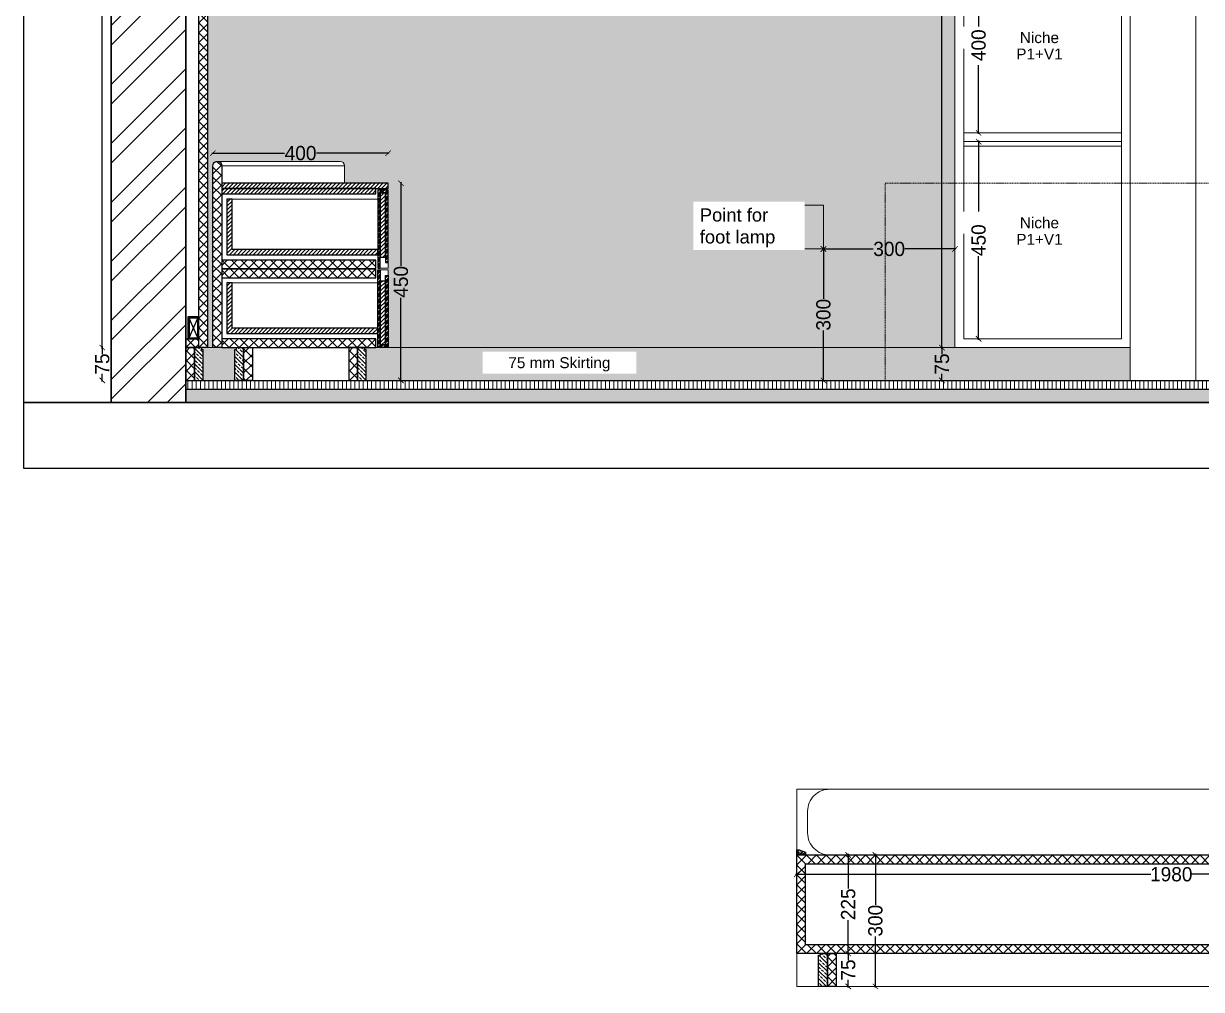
# Model space of a CAD drawing. Header units: millimetres. Extents: x 75500 to 345360, y -224327 to 19532.
# Drawn here: x 170719 to 173407, y -101719 to -99514 of the extents above; entities that cross this region are included whole.
import ezdxf

# ---------------------------------------------------------------- set-up
doc = ezdxf.new("R2010")
doc.units = ezdxf.units.MM
doc.header["$LTSCALE"] = 0.01
doc.linetypes.add('( Hidden )', pattern=[0.375, 0.25, -0.125])
doc.linetypes.add('ACAD_ISO03W100', pattern=[30, 12, -18])
for name, color, linetype, lineweight in [('A-Ele 6', 250, 'Continuous', 0), ('A-WALL', 7, 'Continuous', 30), ('B. no.', 2, 'Continuous', 0), ('Cut', 1, 'Continuous', 25), ('furniture section', 7, 'Continuous', 25), ('hatch', 251, 'Continuous', 0), ('Lights', 14, 'Continuous', 20)]:
    doc.layers.add(name, color=color, linetype=linetype, lineweight=lineweight)
doc.layers.add('e .05', color=253, linetype='Continuous')
doc.styles.add('ISOCP2', font='GOTHIC.TTF')
doc.styles.get("Standard").update_dxf_attribs({"font": 'arial.ttf'})
doc.dimstyles.new('77', dxfattribs={"dimscale": 0.25, "dimtxt": 130, "dimasz": 100, "dimexe": 5, "dimexo": 1, "dimgap": 0.25, "dimtad": 0, "dimdec": 0, "dimrnd": 5, "dimzin": 0, "dimdsep": 46, "dimtxsty": 'ISOCP2', "dimblk": 'ARCHTICK', "dimcen": 0, "dimdle": 100, "dimclrd": 1, "dimclre": 256, "dimclrt": 256, "dimazin": 0, "dimtm": 1e-09, "dimtfac": 1, "dimtdec": 0, "dimtmove": 1, "dimatfit": 0, "dimfxl": 1, "dimtolj": 1, "dimtzin": 12, "dimlwd": -1, "dimlwe": -1, "dimarcsym": 0})
pattern_1 = [(45, (167282.414, -100047.218), (-4.490128, 4.490128), [])]
pattern_2 = [(45, (167276.414, -100059.218), (-6.735192, 6.735192), []), (45, (167278.659, -100059.218), (-6.735192, 6.735192), []), (45, (167280.904, -100059.218), (-6.735192, 6.735192), []), (45, (167283.149, -100059.218), (-6.735192, 6.735192), [])]

# ---------------------------------------------------------------- blocks, each defined once
blk = doc.blocks.new('_ARCHTICK')
at = {"color": 0, "linetype": 'ByBlock', "const_width": 0.15}
blk.add_lwpolyline([(-0.5, -0.5), (0.5, 0.5)], dxfattribs=at)
blk = doc.blocks.new('*D225')
at = {"color": 1, "ltscale": 4, "transparency": 16777216}
for p, q in [((172814.6, -100251.2), (172814.6, -100268.7)), ((172814.6, -100331.2), (172814.6, -100313.7))]:
    blk.add_line(p, q, dxfattribs=at)
at = {"layer": 'Defpoints', "color": 0, "transparency": 16777216}
for p in [(172844.1, -100253.7), (172814.6, -100328.7), (172844.1, -100328.7)]:
    blk.add_point(p, dxfattribs=at)
at = {"color": 1, "transparency": 16777216, "xscale": 12.5, "yscale": 12.5, "zscale": 12.5}
for p, rotation in [((172814.6, -100253.7), 90), ((172814.6, -100328.7), 270)]:
    blk.add_blockref('_ARCHTICK', p, dxfattribs=dict(at, rotation=rotation))
at = {"transparency": 16777216, "insert": (172814.6, -100291.2), "char_height": 32.5, "attachment_point": 5, "rotation": 90, "style": 'ISOCP2'}
blk.add_mtext('\\A1;75', dxfattribs=at)
blk = doc.blocks.new('*D226')
at = {"color": 1, "ltscale": 4, "transparency": 16777216}
for p, q in [((172898.2, -99781.2), (172898.2, -99972.3)), ((172898.2, -100236.2), (172898.2, -100045.1))]:
    blk.add_line(p, q, dxfattribs=at)
at = {"layer": 'Defpoints', "color": 0, "transparency": 16777216}
for p in [(172864.1, -99783.7), (172898.2, -99783.7), (172864.1, -100233.7)]:
    blk.add_point(p, dxfattribs=at)
at = {"color": 1, "transparency": 16777216, "xscale": 12.5, "yscale": 12.5, "zscale": 12.5}
for p, rotation in [((172898.2, -99783.7), 90), ((172898.2, -100233.7), 270)]:
    blk.add_blockref('_ARCHTICK', p, dxfattribs=dict(at, rotation=rotation))
at = {"transparency": 16777216, "insert": (172898.2, -100008.7), "char_height": 32.5, "attachment_point": 5, "rotation": 90, "style": 'ISOCP2'}
blk.add_mtext('\\A1;450', dxfattribs=at)
blk = doc.blocks.new('*D227')
at = {"color": 1, "ltscale": 4, "transparency": 16777216}
for p, q in [((172898.2, -99361.2), (172898.2, -99527.3)), ((172898.2, -99766.2), (172898.2, -99600.1))]:
    blk.add_line(p, q, dxfattribs=at)
at = {"layer": 'Defpoints', "color": 0, "transparency": 16777216}
for p in [(172898.2, -99363.7), (172950, -99363.7), (172950, -99763.7)]:
    blk.add_point(p, dxfattribs=at)
at = {"color": 1, "transparency": 16777216, "xscale": 12.5, "yscale": 12.5, "zscale": 12.5}
for p, rotation in [((172898.2, -99363.7), 90), ((172898.2, -99763.7), 270)]:
    blk.add_blockref('_ARCHTICK', p, dxfattribs=dict(at, rotation=rotation))
at = {"transparency": 16777216, "insert": (172898.2, -99563.7), "char_height": 32.5, "attachment_point": 5, "rotation": 90, "style": 'ISOCP2'}
blk.add_mtext('\\A1;400', dxfattribs=at)
blk = doc.blocks.new('*D231')
at = {"color": 1, "ltscale": 4, "transparency": 16777216}
for p, q in [((172814.6, -98226.2), (172814.6, -99192.7)), ((172814.6, -100256.2), (172814.6, -99289.8))]:
    blk.add_line(p, q, dxfattribs=at)
at = {"layer": 'Defpoints', "color": 0, "transparency": 16777216}
for p in [(172814.6, -98228.7), (172844.1, -98228.7), (172844.1, -100253.7)]:
    blk.add_point(p, dxfattribs=at)
at = {"color": 1, "transparency": 16777216, "xscale": 12.5, "yscale": 12.5, "zscale": 12.5}
for p, rotation in [((172814.6, -98228.7), 90), ((172814.6, -100253.7), 270)]:
    blk.add_blockref('_ARCHTICK', p, dxfattribs=dict(at, rotation=rotation))
at = {"transparency": 16777216, "insert": (172814.6, -99241.2), "char_height": 32.5, "attachment_point": 5, "rotation": 90, "style": 'ISOCP2'}
blk.add_mtext('\\A1;2025', dxfattribs=at)
blk = doc.blocks.new('*D237')
at = {"color": 1, "ltscale": 4, "transparency": 16777216}
for p, q in [((170898.6, -100251.2), (170898.6, -100268.7)), ((170898.6, -100331.2), (170898.6, -100313.7))]:
    blk.add_line(p, q, dxfattribs=at)
at = {"layer": 'Defpoints', "color": 0, "transparency": 16777216}
for p in [(171089.1, -100253.7), (170898.6, -100328.7), (171089.1, -100328.7)]:
    blk.add_point(p, dxfattribs=at)
at = {"color": 1, "transparency": 16777216, "xscale": 12.5, "yscale": 12.5, "zscale": 12.5}
for p, rotation in [((170898.6, -100253.7), 90), ((170898.6, -100328.7), 270)]:
    blk.add_blockref('_ARCHTICK', p, dxfattribs=dict(at, rotation=rotation))
at = {"transparency": 16777216, "insert": (170898.6, -100291.2), "char_height": 32.5, "attachment_point": 5, "rotation": 90, "style": 'ISOCP2'}
blk.add_mtext('\\A1;75', dxfattribs=at)
blk = doc.blocks.new('*D242')
at = {"color": 1, "ltscale": 4, "transparency": 16777216}
for p, q in [((171580.1, -99876.2), (171580.1, -100067.3)), ((171580.1, -100331.2), (171580.1, -100140.1))]:
    blk.add_line(p, q, dxfattribs=at)
at = {"layer": 'Defpoints', "color": 0, "transparency": 16777216}
for p in [(171551.1, -99878.7), (171551.1, -100328.7), (171580.1, -100328.7)]:
    blk.add_point(p, dxfattribs=at)
at = {"color": 1, "transparency": 16777216, "xscale": 12.5, "yscale": 12.5, "zscale": 12.5}
for p, rotation in [((171580.1, -99878.7), 90), ((171580.1, -100328.7), 270)]:
    blk.add_blockref('_ARCHTICK', p, dxfattribs=dict(at, rotation=rotation))
at = {"transparency": 16777216, "insert": (171580.1, -100103.7), "char_height": 32.5, "attachment_point": 5, "rotation": 90, "style": 'ISOCP2'}
blk.add_mtext('\\A1;450', dxfattribs=at)
blk = doc.blocks.new('*D243')
at = {"color": 1, "ltscale": 4, "transparency": 16777216}
for p, q in [((171148.6, -99810), (171314.7, -99810)), ((171553.6, -99810), (171387.5, -99810))]:
    blk.add_line(p, q, dxfattribs=at)
at = {"layer": 'Defpoints', "color": 0, "transparency": 16777216}
for p in [(171151.1, -99810), (171151.1, -99878.7), (171551.1, -99878.7)]:
    blk.add_point(p, dxfattribs=at)
at = {"color": 1, "transparency": 16777216, "xscale": 12.5, "yscale": 12.5, "zscale": 12.5, "rotation": 180}
blk.add_blockref('_ARCHTICK', (171151.1, -99810), dxfattribs=at)
at = {"color": 1, "transparency": 16777216, "xscale": 12.5, "yscale": 12.5, "zscale": 12.5}
blk.add_blockref('_ARCHTICK', (171551.1, -99810), dxfattribs=at)
at = {"transparency": 16777216, "insert": (171351.1, -99810), "char_height": 32.5, "attachment_point": 5, "style": 'ISOCP2'}
blk.add_mtext('\\A1;400', dxfattribs=at)
blk = doc.blocks.new('ASDFGBwrg')
at = {"layer": 'Cut'}
h = blk.add_hatch(color=256, dxfattribs=at)
h.dxf.hatch_style = 1
h.paths.add_polyline_path([(87923.9, 2882.8), (87923.9, 2857.8), (87973.9, 2857.8), (87973.9, 2882.8)])
h.paths.add_polyline_path([(87926.4, 2880.3), (87926.4, 2860.3), (87971.4, 2860.3), (87971.4, 2880.3)], flags=16)
for p, q in [((87926.4, 2880.3), (87971.4, 2860.3)), ((87926.4, 2860.3), (87971.4, 2880.3))]:
    blk.add_line(p, q, dxfattribs=at)
for points in [[(87923.9, 2882.8), (87973.9, 2882.8), (87973.9, 2857.8), (87923.9, 2857.8)], [(87926.4, 2880.3), (87971.4, 2880.3), (87971.4, 2860.3), (87926.4, 2860.3)]]:
    blk.add_lwpolyline(points, close=True, dxfattribs=at)
blk = doc.blocks.new('*D492')
at = {"color": 1, "ltscale": 4, "transparency": 16777216}
for p, q in [((170898.6, -98204), (170898.6, -99181.5)), ((170898.6, -100256.2), (170898.6, -99278.6))]:
    blk.add_line(p, q, dxfattribs=at)
at = {"layer": 'Defpoints', "color": 0, "transparency": 16777216}
for p in [(170898.6, -98206.5), (171089.1, -98206.5), (171089.1, -100253.7)]:
    blk.add_point(p, dxfattribs=at)
at = {"color": 1, "transparency": 16777216, "xscale": 12.5, "yscale": 12.5, "zscale": 12.5}
for p, rotation in [((170898.6, -98206.5), 90), ((170898.6, -100253.7), 270)]:
    blk.add_blockref('_ARCHTICK', p, dxfattribs=dict(at, rotation=rotation))
at = {"transparency": 16777216, "insert": (170898.6, -99230.1), "char_height": 32.5, "attachment_point": 5, "rotation": 90, "style": 'ISOCP2'}
blk.add_mtext('\\A1;2045', dxfattribs=at)
blk = doc.blocks.new('*D527')
at = {"color": 1, "ltscale": 4, "transparency": 16777216}
for p, q in [((172480.6, -101455.8), (173291.4, -101455.8)), ((174465.6, -101455.8), (173384, -101455.8))]:
    blk.add_line(p, q, dxfattribs=at)
at = {"layer": 'Defpoints', "color": 0, "transparency": 16777216}
for p in [(174463.1, -101455.8), (172483.1, -101528.9), (174463.1, -101528.9)]:
    blk.add_point(p, dxfattribs=at)
at = {"color": 1, "transparency": 16777216, "xscale": 12.5, "yscale": 12.5, "zscale": 12.5, "rotation": 180}
blk.add_blockref('_ARCHTICK', (172483.1, -101455.8), dxfattribs=at)
at = {"color": 1, "transparency": 16777216, "xscale": 12.5, "yscale": 12.5, "zscale": 12.5}
blk.add_blockref('_ARCHTICK', (174463.1, -101455.8), dxfattribs=at)
at = {"transparency": 16777216, "insert": (173337.7, -101455.8), "char_height": 32.5, "attachment_point": 5, "style": 'ISOCP2'}
blk.add_mtext('\\A1;1980', dxfattribs=at)
blk = doc.blocks.new('*D529')
at = {"color": 1, "ltscale": 4, "transparency": 16777216}
for p, q in [((172600.6, -101409.1), (172600.6, -101488.1)), ((172600.6, -101639.1), (172600.6, -101560.1))]:
    blk.add_line(p, q, dxfattribs=at)
at = {"layer": 'Defpoints', "color": 0, "transparency": 16777216}
for p in [(172600.6, -101411.6), (172676.2, -101411.6), (172676.2, -101636.6)]:
    blk.add_point(p, dxfattribs=at)
at = {"color": 1, "transparency": 16777216, "xscale": 12.5, "yscale": 12.5, "zscale": 12.5}
for p, rotation in [((172600.6, -101411.6), 90), ((172600.6, -101636.6), 270)]:
    blk.add_blockref('_ARCHTICK', p, dxfattribs=dict(at, rotation=rotation))
at = {"transparency": 16777216, "insert": (172600.6, -101524.1), "char_height": 32.5, "attachment_point": 5, "rotation": 90, "style": 'ISOCP2'}
blk.add_mtext('\\A1;225', dxfattribs=at)
blk = doc.blocks.new('*D528')
at = {"color": 1, "ltscale": 4, "transparency": 16777216}
for p, q in [((172600.6, -101634.1), (172600.6, -101651.6)), ((172600.6, -101714.1), (172600.6, -101696.6))]:
    blk.add_line(p, q, dxfattribs=at)
at = {"layer": 'Defpoints', "color": 0, "transparency": 16777216}
for p in [(172604.9, -101636.6), (172600.6, -101711.6), (172604.9, -101711.6)]:
    blk.add_point(p, dxfattribs=at)
at = {"color": 1, "transparency": 16777216, "xscale": 12.5, "yscale": 12.5, "zscale": 12.5}
for p, rotation in [((172600.6, -101636.6), 90), ((172600.6, -101711.6), 270)]:
    blk.add_blockref('_ARCHTICK', p, dxfattribs=dict(at, rotation=rotation))
at = {"transparency": 16777216, "insert": (172600.6, -101674.1), "char_height": 32.5, "attachment_point": 5, "rotation": 90, "style": 'ISOCP2'}
blk.add_mtext('\\A1;75', dxfattribs=at)
blk = doc.blocks.new('*D530')
at = {"color": 1, "ltscale": 4, "transparency": 16777216}
for p, q in [((172662.7, -101409.1), (172662.7, -101525.5)), ((172662.7, -101714.1), (172662.7, -101597.8))]:
    blk.add_line(p, q, dxfattribs=at)
at = {"layer": 'Defpoints', "color": 0, "transparency": 16777216}
for p in [(172676.2, -101411.6), (172662.7, -101711.6), (172676.2, -101711.6)]:
    blk.add_point(p, dxfattribs=at)
at = {"color": 1, "transparency": 16777216, "xscale": 12.5, "yscale": 12.5, "zscale": 12.5}
for p, rotation in [((172662.7, -101411.6), 90), ((172662.7, -101711.6), 270)]:
    blk.add_blockref('_ARCHTICK', p, dxfattribs=dict(at, rotation=rotation))
at = {"transparency": 16777216, "insert": (172662.7, -101561.6), "char_height": 32.5, "attachment_point": 5, "rotation": 90, "style": 'ISOCP2'}
blk.add_mtext('\\A1;300', dxfattribs=at)
blk = doc.blocks.new('*D547')
at = {"color": 1, "ltscale": 4, "transparency": 16777216}
for p, q in [((172544.1, -100026.2), (172544.1, -100142.6)), ((172544.1, -100331.2), (172544.1, -100214.9))]:
    blk.add_line(p, q, dxfattribs=at)
at = {"layer": 'Defpoints', "color": 0, "transparency": 16777216}
for p in [(172544.1, -100028.7), (172544.1, -100328.7), (172544.1, -100328.7)]:
    blk.add_point(p, dxfattribs=at)
at = {"color": 1, "transparency": 16777216, "xscale": 12.5, "yscale": 12.5, "zscale": 12.5}
for p, rotation in [((172544.1, -100028.7), 90), ((172544.1, -100328.7), 270)]:
    blk.add_blockref('_ARCHTICK', p, dxfattribs=dict(at, rotation=rotation))
at = {"transparency": 16777216, "insert": (172544.1, -100178.7), "char_height": 32.5, "attachment_point": 5, "rotation": 90, "style": 'ISOCP2'}
blk.add_mtext('\\A1;300', dxfattribs=at)
blk = doc.blocks.new('*D548')
at = {"color": 1, "ltscale": 4, "transparency": 16777216}
for p, q in [((172541.6, -100028.7), (172657.9, -100028.7)), ((172846.6, -100028.7), (172730.2, -100028.7))]:
    blk.add_line(p, q, dxfattribs=at)
at = {"layer": 'Defpoints', "color": 0, "transparency": 16777216}
for p in [(172544.1, -100028.7), (172844.1, -100028.7), (172844.1, -100028.7)]:
    blk.add_point(p, dxfattribs=at)
at = {"color": 1, "transparency": 16777216, "xscale": 12.5, "yscale": 12.5, "zscale": 12.5, "rotation": 180}
blk.add_blockref('_ARCHTICK', (172544.1, -100028.7), dxfattribs=at)
at = {"color": 1, "transparency": 16777216, "xscale": 12.5, "yscale": 12.5, "zscale": 12.5}
blk.add_blockref('_ARCHTICK', (172844.1, -100028.7), dxfattribs=at)
at = {"transparency": 16777216, "insert": (172694.1, -100028.7), "char_height": 32.5, "attachment_point": 5, "style": 'ISOCP2'}
blk.add_mtext('\\A1;300', dxfattribs=at)

msp = doc.modelspace()

# ---------------------------------------------------------------- hatches: boundary and pattern name
at = {"layer": 'A-Ele 6'}
h = msp.add_hatch(dxfattribs=at)
h.set_pattern_fill('ANSI31', color=256, scale=3, angle=45)
h.set_pattern_definition([(90, (170094.0805, -100348.718), (-9.525, 6e-16), [])])
h.paths.add_polyline_path([(171089.1, -100348.7), (174809.1, -100348.7), (174809.1, -100328.7), (174629.1, -100328.7), (174609.1, -100328.7), (174589.1, -100328.7), (174540.2, -100328.7), (173540.2, -100328.7), (173516.6, -100328.7), (173391.6, -100328.7), (173371.6, -100328.7), (173351.6, -100328.7), (171089.1, -100328.7)])
h = msp.add_hatch(dxfattribs=at)
h.set_pattern_fill('AR-SAND', color=256, scale=0.5, angle=45)
h.set_pattern_definition([(82.5, (170094.08, -100378.718), (-17.86907, 16.737674), [0, -19.304, 0, -21.59, 0, -20.6375]), (52.5, (170094.08, -100378.718), (-9.45055, 41.23664), [0, -10.414, 0, -17.399, 0, -6.6675]), (12.5, (170083.035, -100389.764), (27.91499, 28.01662), [0, -6.35, 0, -22.86, 0, -29.845]), (2.5, (170083.035, -100389.764), (19.11406, 34.87754), [0, -3.175, 0, -14.986, 0, -17.145])])
h.paths.add_polyline_path([(174809.1, -100378.7), (174809.1, -100348.7), (171089.1, -100348.7), (171089.1, -100378.7)])
at = {"layer": 'hatch'}
h = msp.add_hatch(dxfattribs=at)
h.set_pattern_fill('DOTS', color=256, scale=20)
h.set_pattern_definition([(0, (171089.08, -100253.718), (15.875, 31.75), [0, -31.75])])
h.paths.add_polyline_path([(171089.1, -97728.7), (171089.1, -97678.7), (174719.1, -97678.7), (174719.1, -98278.9), (174719.1, -98617.9), (174759.1, -98617.9), (174759.1, -98613.8), (174769.9, -98603, 0.198912), (174774.4, -98604.9, 0.198912), (174778.9, -98603), (174789.1, -98613.2), (174789.1, -99025.9), (174719.1, -99025.9), (174719.1, -99114.8), (174719.1, -99268.8), (174719.1, -99281.9), (174789.1, -99281.9), (174789.1, -99329.3), (174719.1, -99329.3), (174665.1, -99373.7), (174665.1, -100253.7), (174019.1, -100253.7), (174019.1, -98228.7), (173419.1, -98228.7), (173394.1, -98228.7), (173244.1, -98228.7), (172844.1, -98228.7), (172844.1, -100253.7), (171551.1, -100253.7), (171551.1, -100247.7), (171551.1, -100089.2), (171551.1, -100059.2), (171551.1, -99900.7), (171551.1, -99894.7), (171551.1, -99890.7), (171551.1, -99878.7), (171451.1, -99878.7), (171451.1, -99838.7, 0.00012), (171451.1, -99838.7, 0.414073), (171441.1, -99828.7), (171161.1, -99828.7, 0.417977), (171151.1, -99838.8), (171151.1, -100253.7), (171139.1, -100253.7), (171139.1, -98207.1), (171139.1, -97925.5), (171089.1, -97925.5)])
h = msp.add_hatch(dxfattribs=at)
h.set_pattern_fill('ANSI32', color=256, scale=10, angle=360)
h.set_pattern_definition([(45, (169924.08, -100378.72), (-67.352, 67.352), []), (45, (169968.98, -100378.72), (-67.352, 67.352), [])])
h.paths.add_polyline_path([(170919.1, -100378.7), (171089.1, -100378.7), (171089.1, -97728.7), (170919.1, -97728.7)])
h.paths.add_polyline_path([(174809.1, -100378.7), (174979.1, -100378.7), (174979.1, -97728.7), (174809.1, -97728.7)])
h = msp.add_hatch(dxfattribs=at)
h.set_pattern_fill('ANSI37', color=256, scale=5, angle=180)
h.set_pattern_definition([(225, (171119.08, -100253.718), (11.22532, -11.22532), []), (315, (171119.08, -100253.718), (11.22532, 11.22532), [])])
h.paths.add_polyline_path([(171119.1, -98207.1), (171139.1, -98207.1), (171139.1, -100253.7), (171119.1, -100253.7)])
h = msp.add_hatch(dxfattribs=at)
h.set_pattern_fill('ANSI37', color=256, scale=5, angle=180)
h.set_pattern_definition([(45, (167656.413, -100253.718), (-11.22532, 11.22532), []), (135, (167656.413, -100253.718), (-11.22532, -11.22532), [])])
edge = h.paths.add_edge_path()
edge.add_line((171151.1, -100253.7), (171151.1, -99838.8))
edge.add_ellipse((171161.1, -99838.7), major_axis=(-10, 0), ratio=1, start_angle=539.2648, end_angle=720.7352, ccw=False)
edge.add_line((171171.1, -99838.8), (171171.1, -100253.7))
edge.add_line((171171.1, -100253.7), (171151.1, -100253.7))
h = msp.add_hatch(dxfattribs=at)
h.set_pattern_fill('ANSI31', color=256, scale=2, angle=180)
h.set_pattern_definition([(45, (167276.414, -99902.718), (-4.490128, 4.490128), [])])
h.paths.add_polyline_path([(171171.1, -99878.7), (171171.1, -99890.7), (171551.1, -99890.7), (171551.1, -99878.7)])
h.paths.add_polyline_path([(171171.1, -99890.7), (171171.1, -99902.7), (171523.1, -99902.7), (171523.1, -99890.7)])
h = msp.add_hatch(dxfattribs=at)
h.set_pattern_fill('ANSI31', color=256, scale=2, angle=180)
h.set_pattern_definition([(45, (167300.414, -100042.218), (-4.490128, 4.490128), [])])
h.paths.add_polyline_path([(171183.1, -99914.7), (171183.1, -100042.2), (171527.1, -100042.2), (171527.1, -100030.2), (171195.1, -100030.2), (171195.1, -99914.7)])
h = msp.add_hatch(dxfattribs=at)
h.set_pattern_fill('ANSI34', color=256, scale=0.5, angle=180)
h.set_pattern_definition(pattern_2)
h.paths.add_polyline_path([(171527.1, -99894.7), (171527.1, -100072.2), (171533.1, -100072.2), (171533.1, -99900.7), (171545.1, -99900.7), (171545.1, -100059.2), (171551.1, -100059.2), (171551.1, -99894.7)])
h = msp.add_hatch(dxfattribs=at)
h.set_pattern_fill('ANSI31', color=256, scale=2, angle=180)
h.set_pattern_definition(pattern_1)
h.paths.add_polyline_path([(171533.1, -99900.7), (171533.1, -100047.2), (171545.1, -100047.2), (171545.1, -99900.7)])
h = msp.add_hatch(dxfattribs=at)
h.set_pattern_fill('ANSI37', color=256, scale=5, angle=180)
h.set_pattern_definition([(45, (167304.414, -100094.218), (-11.22532, 11.22532), []), (135, (167304.414, -100094.218), (-11.22532, -11.22532), [])])
h.paths.add_polyline_path([(171171.1, -100054.2), (171171.1, -100074.2), (171523.1, -100074.2), (171523.1, -100054.2)])
h.paths.add_polyline_path([(171171.1, -100074.2), (171171.1, -100094.2), (171523.1, -100094.2), (171523.1, -100074.2)])
h = msp.add_hatch(dxfattribs=at)
h.set_pattern_fill('ANSI34', color=256, scale=0.5, angle=180)
h.set_pattern_definition(pattern_2)
h.paths.add_polyline_path([(171527.1, -100253.7), (171527.1, -100076.2), (171533.1, -100076.2), (171533.1, -100247.7), (171545.1, -100247.7), (171545.1, -100089.2), (171551.1, -100089.2), (171551.1, -100253.7)])
h = msp.add_hatch(dxfattribs=at)
h.set_pattern_fill('ANSI31', color=256, scale=2, angle=180)
h.set_pattern_definition([(45, (167300.414, -100233.718), (-4.490128, 4.490128), [])])
h.paths.add_polyline_path([(171183.1, -100106.2), (171183.1, -100221.7), (171527.1, -100221.7), (171527.1, -100209.7), (171195.1, -100209.7), (171195.1, -100106.2)])
h = msp.add_hatch(dxfattribs=at)
h.set_pattern_fill('ANSI31', color=256, scale=2, angle=180)
h.set_pattern_definition(pattern_1)
h.paths.add_polyline_path([(171533.1, -100247.7), (171533.1, -100101.2), (171545.1, -100101.2), (171545.1, -100247.7)])
h = msp.add_hatch(dxfattribs=at)
h.set_pattern_fill('ANSI37', color=256, scale=5, angle=180)
h.set_pattern_definition([(225, (171089.08, -100253.718), (11.225, -11.225), []), (315, (171089.08, -100253.718), (11.225, 11.225), [])])
h.paths.add_polyline_path([(171089.1, -100233.7), (171089.1, -100253.7), (171119.1, -100253.7), (171119.1, -100233.7)])
h = msp.add_hatch(dxfattribs=at)
h.set_pattern_fill('ANSI37', color=256, scale=5, angle=180)
h.set_pattern_definition([(45, (167304.414, -100253.718), (-11.22532, 11.22532), []), (135, (167304.414, -100253.718), (-11.22532, -11.22532), [])])
h.paths.add_polyline_path([(171171.1, -100233.7), (171171.1, -100253.7), (171523.1, -100253.7), (171523.1, -100233.7)])
h = msp.add_hatch(dxfattribs=at)
h.set_pattern_fill('ANSI37', color=256, scale=5, angle=180)
h.set_pattern_definition([(45, (166982.414, -100328.718), (-11.22532, 11.22532), []), (135, (166982.414, -100328.718), (-11.22532, -11.22532), [])])
h.paths.add_polyline_path([(171089.1, -100253.7), (171089.1, -100328.7), (171109.1, -100328.7), (171109.1, -100253.7)])
h = msp.add_hatch(dxfattribs=at)
h.set_pattern_fill('ANSI33', color=256, scale=2, angle=90)
h.set_pattern_definition([(135, (166962.414, -100328.718), (-8.980256, -8.980256), []), (135, (166962.414, -100319.738), (-8.980256, -8.980256), [6.35, -3.175])])
h.paths.add_polyline_path([(171109.1, -100253.7), (171109.1, -100328.7), (171129.1, -100328.7), (171129.1, -100257.7), (171125.1, -100257.7), (171125.1, -100253.7)])
h = msp.add_hatch(dxfattribs=at)
h.set_pattern_fill('ANSI33', color=256, scale=5)
h.set_pattern_definition([(45, (171125.08, -100328.718), (-22.45064, 22.45064), []), (45, (171147.53, -100328.718), (-22.45064, 22.45064), [15.875, -7.9375])])
h.paths.add_polyline_path([(173244.1, -100328.7), (173244.1, -100253.7), (172844.1, -100253.7), (171551.1, -100253.7), (171527.1, -100253.7), (171523.1, -100253.7), (171497.1, -100253.7), (171497.1, -100257.7), (171501.1, -100257.7), (171501.1, -100328.7)])
h.paths.add_polyline_path([(172788.8, -100325.3), (172838.8, -100325.3), (172838.8, -100263.7), (172788.8, -100263.7)], flags=24)
h.paths.add_polyline_path([(171201.1, -100328.7), (171201.1, -100257.7), (171205.1, -100257.7), (171205.1, -100253.7), (171171.1, -100253.7), (171151.1, -100253.7), (171139.1, -100253.7), (171125.1, -100253.7), (171125.1, -100257.7), (171129.1, -100257.7), (171129.1, -100328.7)])
h.paths.add_polyline_path([(174715.1, -100328.7), (174719.1, -100328.7), (174719.1, -100257.7), (174723.1, -100257.7), (174723.1, -100253.7), (174715.1, -100253.7)])
h.paths.add_polyline_path([(174679.1, -100253.7), (174019.1, -100253.7), (174019.1, -100328.7), (174675.1, -100328.7), (174675.1, -100257.7), (174679.1, -100257.7)])
h = msp.add_hatch(dxfattribs=at)
h.set_pattern_fill('ANSI33', color=256, scale=2, angle=90)
h.set_pattern_definition([(135, (167322.414, -100328.718), (-8.980256, -8.980256), []), (135, (167322.414, -100319.738), (-8.980256, -8.980256), [6.35, -3.175])])
h.paths.add_polyline_path([(171201.1, -100257.7), (171201.1, -100328.7), (171221.1, -100328.7), (171221.1, -100253.7), (171205.1, -100253.7), (171205.1, -100257.7)])
h = msp.add_hatch(dxfattribs=at)
h.set_pattern_fill('ANSI37', color=256, scale=5)
h.set_pattern_definition([(45, (167342.414, -100328.718), (-11.22532, 11.22532), []), (135, (167342.414, -100328.718), (-11.22532, -11.22532), [])])
h.paths.add_polyline_path([(171221.1, -100253.7), (171221.1, -100328.7), (171241.1, -100328.7), (171241.1, -100253.7)])
h = msp.add_hatch(dxfattribs=at)
h.set_pattern_fill('ANSI37', color=256, scale=5, angle=180)
h.set_pattern_definition([(45, (167354.414, -100328.718), (-11.22532, 11.22532), []), (135, (167354.414, -100328.718), (-11.22532, -11.22532), [])])
h.paths.add_polyline_path([(171461.1, -100253.7), (171461.1, -100328.7), (171481.1, -100328.7), (171481.1, -100253.7)])
h = msp.add_hatch(dxfattribs=at)
h.set_pattern_fill('ANSI33', color=256, scale=2, angle=90)
h.set_pattern_definition([(135, (167334.414, -100328.718), (-8.980256, -8.980256), []), (135, (167334.414, -100319.738), (-8.980256, -8.980256), [6.35, -3.175])])
h.paths.add_polyline_path([(171481.1, -100253.7), (171481.1, -100328.7), (171501.1, -100328.7), (171501.1, -100257.7), (171497.1, -100257.7), (171497.1, -100253.7)])
h = msp.add_hatch(dxfattribs=at)
h.set_pattern_fill('WOOD2', color=256, scale=0.3)
h.set_pattern_definition([(108.435, (172485.0382, -101411.6124), (-7.62, 15.24), [2.8916, -21.205]), (139.3987, (172484.1238, -101408.8692), (-45.719993, 38.100003), [1.40506, -68.8479]), (136.8476, (172490.677, -101407.95482), (-114.299981, 106.6800216), [3.3424, -163.77725]), (109.983, (172488.2386, -101405.6688), (-22.859996, 60.960005), [1.7838, -87.406]), (90, (172487.629, -101411.6124), (-7.62, 7.62), [1.524, -6.096]), (118.4429, (172487.629, -101410.08842), (53.339953, -99.0600287), [4.1597, -203.8258]), (84.2894, (172485.6478, -101406.4308), (-7.62001, -68.579996), [1.5316, -75.04845]), (129.8056, (172485.8002, -101404.9068), (30.48002, -38.099985), [1.1903, -58.3238])])
h.paths.add_polyline_path([(172483.1, -101411.6), (172483.1, -101399.6), (172489.1, -101399.6), (172503.1, -101405.6), (172503.1, -101411.6)])
h = msp.add_hatch(dxfattribs=at)
h.set_pattern_fill('ANSI37', color=256, scale=5, angle=360)
h.set_pattern_definition([(45, (172483.057, -101636.612), (-11.22532, 11.22532), []), (135, (172483.057, -101636.612), (-11.22532, -11.22532), [])])
h.paths.add_polyline_path([(172483.1, -101411.6), (172483.1, -101636.6), (174463.1, -101636.6), (174463.1, -101411.6)])
h.paths.add_polyline_path([(172503.1, -101431.6), (172503.1, -101616.6), (174443.1, -101616.6), (174443.1, -101431.6)], flags=16)
h = msp.add_hatch(dxfattribs=at)
h.set_pattern_fill('ANSI33', color=256, scale=2, angle=90)
h.set_pattern_definition([(135, (172533.057, -101711.612), (-8.9803, -8.9803), []), (135, (172533.057, -101702.632), (-8.9803, -8.9803), [6.35, -3.175])])
h.paths.add_polyline_path([(172533.1, -101640.6), (172533.1, -101711.6), (172553.1, -101711.6), (172553.1, -101636.6), (172537.1, -101636.6), (172537.1, -101640.6)])
h = msp.add_hatch(dxfattribs=at)
h.set_pattern_fill('ANSI37', color=256, scale=5, angle=360)
h.set_pattern_definition([(45, (172553.057, -101711.612), (-11.2253, 11.2253), []), (135, (172553.057, -101711.612), (-11.2253, -11.2253), [])])
h.paths.add_polyline_path([(172553.1, -101636.6), (172553.1, -101711.6), (172573.1, -101711.6), (172573.1, -101636.6)])

# ---------------------------------------------------------------- linework, layer by layer
at = {"layer": 'A-Ele 6'}
for p, q in [((173394.1, -98228.7), (173394.1, -100328.7)), ((171533.1, -100072.2), (171551.1, -100072.2)), ((171533.1, -100076.2), (171551.1, -100076.2)), ((171551.1, -100072.2), (171551.1, -100059.2)), ((171551.1, -100089.2), (171551.1, -100076.2))]:
    msp.add_line(p, q, dxfattribs=at)
at = {"layer": 'A-WALL'}
for p, q in [((170919.1, -97728.7), (170919.1, -100378.7)), ((171089.1, -97728.7), (171089.1, -100378.7)), ((170719.1, -100378.7), (175179.1, -100378.7))]:
    msp.add_line(p, q, dxfattribs=at)
at = {"layer": 'B. no.'}
msp.add_lwpolyline([(172483.1, -101261.6), (174463.1, -101261.6), (174463.1, -101711.6), (172483.1, -101711.6)], close=True, dxfattribs=at)
at = {"layer": 'Defpoints'}
for p, q in [((170719.1, -97278.7), (170719.1, -100528.7)), ((170719.1, -100528.7), (175179.1, -100528.7))]:
    msp.add_line(p, q, dxfattribs=at)
at = {"layer": 'e .05', "linetype": 'Continuous', "lineweight": 5}
msp.add_line((172503.1, -101405.6), (172503.1, -101405.6), dxfattribs=at)
for points in [[(173244.1, -100328.7), (174019.1, -100328.7), (174019.1, -98228.7), (173244.1, -98228.7)], [(172864.1, -99763.7), (173224.1, -99763.7), (173224.1, -99783.7), (172864.1, -99783.7)]]:
    msp.add_lwpolyline(points, close=True, dxfattribs=at)
msp.add_lwpolyline([(172558.1, -101411.6), (174388.1, -101411.6, 0.414214), (174438.1, -101361.6), (174438.1, -101311.6, 0.414214), (174388.1, -101261.6), (172558.1, -101261.6, 0.414214), (172508.1, -101311.6), (172508.1, -101361.6, 0.414214)], format="xyb", close=True, dxfattribs=at)
at = {"layer": 'furniture section'}
for p, q in [((171089.1, -100328.7), (174809.1, -100328.7)), ((171089.1, -100348.7), (174809.1, -100348.7))]:
    msp.add_line(p, q, dxfattribs=at)
for points in [[(171119.1, -98207.1), (171139.1, -98207.1), (171139.1, -100253.7), (171119.1, -100253.7)], [(171551.1, -99878.7), (171171.1, -99878.7), (171171.1, -99890.7), (171551.1, -99890.7)], [(171523.1, -99890.7), (171171.1, -99890.7), (171171.1, -99902.7), (171523.1, -99902.7)], [(171527.1, -100030.2), (171195.1, -100030.2), (171195.1, -99914.7), (171183.1, -99914.7), (171183.1, -100042.2), (171527.1, -100042.2)], [(171551.1, -99894.7), (171527.1, -99894.7), (171527.1, -100072.2), (171533.1, -100072.2), (171533.1, -99900.7), (171545.1, -99900.7), (171545.1, -100059.2), (171551.1, -100059.2)], [(171545.1, -99900.7), (171533.1, -99900.7), (171533.1, -100047.2), (171545.1, -100047.2)], [(171523.1, -100054.2), (171171.1, -100054.2), (171171.1, -100074.2), (171523.1, -100074.2)], [(171523.1, -100074.2), (171171.1, -100074.2), (171171.1, -100094.2), (171523.1, -100094.2)], [(171551.1, -100253.7), (171527.1, -100253.7), (171527.1, -100076.2), (171533.1, -100076.2), (171533.1, -100247.7), (171545.1, -100247.7), (171545.1, -100089.2), (171551.1, -100089.2)], [(171527.1, -100209.7), (171195.1, -100209.7), (171195.1, -100106.2), (171183.1, -100106.2), (171183.1, -100221.7), (171527.1, -100221.7)], [(171545.1, -100247.7), (171533.1, -100247.7), (171533.1, -100101.2), (171545.1, -100101.2)], [(171089.1, -100233.7), (171089.1, -100253.7), (171119.1, -100253.7), (171119.1, -100233.7)], [(171523.1, -100233.7), (171171.1, -100233.7), (171171.1, -100253.7), (171523.1, -100253.7)], [(171109.1, -100253.7), (171089.1, -100253.7), (171089.1, -100328.7), (171109.1, -100328.7)], [(171129.1, -100257.7), (171125.1, -100257.7), (171125.1, -100253.7), (171109.1, -100253.7), (171109.1, -100328.7), (171129.1, -100328.7)], [(171201.1, -100257.7), (171205.1, -100257.7), (171205.1, -100253.7), (171221.1, -100253.7), (171221.1, -100328.7), (171201.1, -100328.7)], [(171221.1, -100253.7), (171241.1, -100253.7), (171241.1, -100328.7), (171221.1, -100328.7)], [(171481.1, -100253.7), (171461.1, -100253.7), (171461.1, -100328.7), (171481.1, -100328.7)], [(171501.1, -100257.7), (171497.1, -100257.7), (171497.1, -100253.7), (171481.1, -100253.7), (171481.1, -100328.7), (171501.1, -100328.7)], [(172503.1, -101411.6), (172483.1, -101411.6), (172483.1, -101399.6), (172489.1, -101399.6), (172503.1, -101405.6)], [(172483.1, -101411.6), (174463.1, -101411.6), (174463.1, -101636.6), (172483.1, -101636.6)], [(172503.1, -101431.6), (174443.1, -101431.6), (174443.1, -101616.6), (172503.1, -101616.6)], [(172533.1, -101640.6), (172537.1, -101640.6), (172537.1, -101636.6), (172553.1, -101636.6), (172553.1, -101711.6), (172533.1, -101711.6)], [(172553.1, -101636.6), (172573.1, -101636.6), (172573.1, -101711.6), (172553.1, -101711.6)]]:
    msp.add_lwpolyline(points, close=True, dxfattribs=at)
msp.add_lwpolyline([(171171.1, -100253.7), (171151.1, -100253.7), (171151.1, -99838.8, -1.012914), (171171.1, -99838.8)], format="xyb", close=True, dxfattribs=at)
at = {"layer": 'hatch'}
for p, q in [((171161.1, -99828.7), (171441.1, -99828.7)), ((171451.1, -99838.7), (171171.1, -99838.8)), ((171451.1, -99838.7), (171451.1, -99878.7)), ((171195.1, -99914.7), (171527.1, -99914.7)), ((171195.1, -100106.2), (171527.1, -100106.2))]:
    msp.add_line(p, q, dxfattribs=at)
msp.add_arc((171441.1, -99838.7), 10, 0, 90, dxfattribs=at)
at = {"layer": 'Lights'}
msp.add_line((172864.1, -99793.7), (173224.1, -99793.7), dxfattribs=at)
at = {"layer": 'Lights', "linetype": '( Hidden )', "ltscale": 1000}
msp.add_lwpolyline([(172685.1, -99878.7), (174665.1, -99878.7), (174665.1, -100328.7), (172685.1, -100328.7)], close=True, dxfattribs=at)
at = {"layer": 'Lights', "ltscale": 10000}
msp.add_lwpolyline([(172450.6, -99928.7), (172544.1, -99928.7), (172544.1, -100028.7), (172450.6, -100028.7)], close=True, dxfattribs=at)

# ---------------------------------------------------------------- block references
at = {"layer": 'Cut', "xscale": -1, "rotation": 269.9999999999994}
msp.add_blockref('ASDFGBwrg', (168236.3, -188157.6), dxfattribs=at)

# ---------------------------------------------------------------- dimensions: what is measured, and where the dimension line sits
at = {"ltscale": 4}
for p1, p2, distance, picture, middle in [((171089.1, -100253.7), (171089.1, -98206.5), 190.5, '*D492', (170898.6, -99230.1)), ((172844.1, -100253.7), (172844.1, -98228.7), 29.5, '*D231', (172814.6, -99241.2)), ((172950, -99763.7), (172950, -99363.7), 51.8, '*D227', (172898.2, -99563.7)), ((172864.1, -100233.7), (172864.1, -99783.7), -34.1, '*D226', (172898.2, -100008.7)), ((171551.1, -99878.7), (171151.1, -99878.7), -68.8, '*D243', (171351.1, -99810)), ((171551.1, -99878.7), (171551.1, -100328.7), 29, '*D242', (171580.1, -100103.7)), ((172544.1, -100028.7), (172544.1, -100328.7), 0, '*D547', (172544.1, -100178.7)), ((171089.1, -100253.7), (171089.1, -100328.7), -190.5, '*D237', (170898.6, -100291.2)), ((172844.1, -100253.7), (172844.1, -100328.7), -29.5, '*D225', (172814.6, -100291.2)), ((172676.2, -101636.6), (172676.2, -101411.6), 75.6, '*D529', (172600.6, -101524.1)), ((172676.2, -101411.6), (172676.2, -101711.6), -13.6, '*D530', (172662.7, -101561.6)), ((172604.9, -101636.6), (172604.9, -101711.6), -4.3, '*D528', (172600.6, -101674.1))]:
    dim = msp.add_aligned_dim(p1=p1, p2=p2, distance=distance, dimstyle='77', override={"dimasz": 50, "dimpost": '\\X', "dimblk": 'ARCHTICK', "dimdle": 10, "dimse1": 1, "dimse2": 1, "dimclre": 253}, dxfattribs=at)
    dim.commit()
    dim.dimension.update_dxf_attribs({"geometry": picture, "text_midpoint": middle})
dim = msp.add_linear_dim(base=(174463.1, -101455.8), p1=(172483.1, -101528.9), p2=(174463.1, -101528.9), angle=0, dimstyle='77', override={"dimasz": 50, "dimpost": '\\X', "dimblk": 'ARCHTICK', "dimdle": 10, "dimse1": 1, "dimse2": 1, "dimclre": 253}, dxfattribs=at)
dim.commit()
dim.dimension.update_dxf_attribs({"geometry": '*D527', "text_midpoint": (173337.7, -101455.8), "dimtype": 161})

# ---------------------------------------------------------------- next in the draw order: texts
at = {"lineweight": 0, "transparency": 33554687, "char_height": 25, "width": 325.333, "attachment_point": 7, "bg_fill": 2}
for s, insert in [('\\pxqc;P1+V1', (172874.3, -99596.2)), ('\\pxqc;P1+V1', (172874.3, -100019.1)), ('\\pxqc;75 mm Skirting', (171779, -100308.2))]:
    msp.add_mtext(s, dxfattribs=dict(at, insert=insert))
at = {"layer": 'Lights', "linetype": 'ACAD_ISO03W100', "ltscale": 200, "insert": (172262, -100025.1), "char_height": 30, "width": 224.114, "attachment_point": 7, "bg_fill": 2}
msp.add_mtext('Point for foot lamp', dxfattribs=at)

# ---------------------------------------------------------------- next in the draw order: linework, layer by layer
at = {"layer": 'e .05', "linetype": 'Continuous', "lineweight": 5}
msp.add_line((171139.1, -100253.7), (173244.1, -100253.7), dxfattribs=at)
msp.add_lwpolyline([(172844.1, -98228.7), (173244.1, -98228.7), (173244.1, -100253.7), (172844.1, -100253.7)], close=True, dxfattribs=at)
msp.add_lwpolyline([(172864.1, -100233.7), (173224.1, -100233.7), (173224.1, -98508.7, 1), (172864.1, -98508.7)], format="xyb", close=True, dxfattribs=at)

# ---------------------------------------------------------------- next in the draw order: dimensions: what is measured, and where the dimension line sits
at = {"ltscale": 4}
dim = msp.add_aligned_dim(p1=(172544.1, -100028.7), p2=(172844.1, -100028.7), distance=0, dimstyle='77', override={"dimasz": 50, "dimpost": '\\X', "dimblk": 'ARCHTICK', "dimdle": 10, "dimse1": 1, "dimse2": 1, "dimclre": 253}, dxfattribs=at)
dim.commit()
dim.dimension.update_dxf_attribs({"geometry": '*D548', "text_midpoint": (172694.1, -100028.7)})

# ---------------------------------------------------------------- next in the draw order: texts
at = {"lineweight": 0, "transparency": 33554687, "char_height": 25, "width": 325.333, "attachment_point": 7, "bg_fill": 2}
for insert in [(172874.3, -99559.2), (172874.3, -99981.7)]:
    msp.add_mtext('\\pxqc;Niche', dxfattribs=dict(at, insert=insert))

doc.saveas('drawing.dxf')
